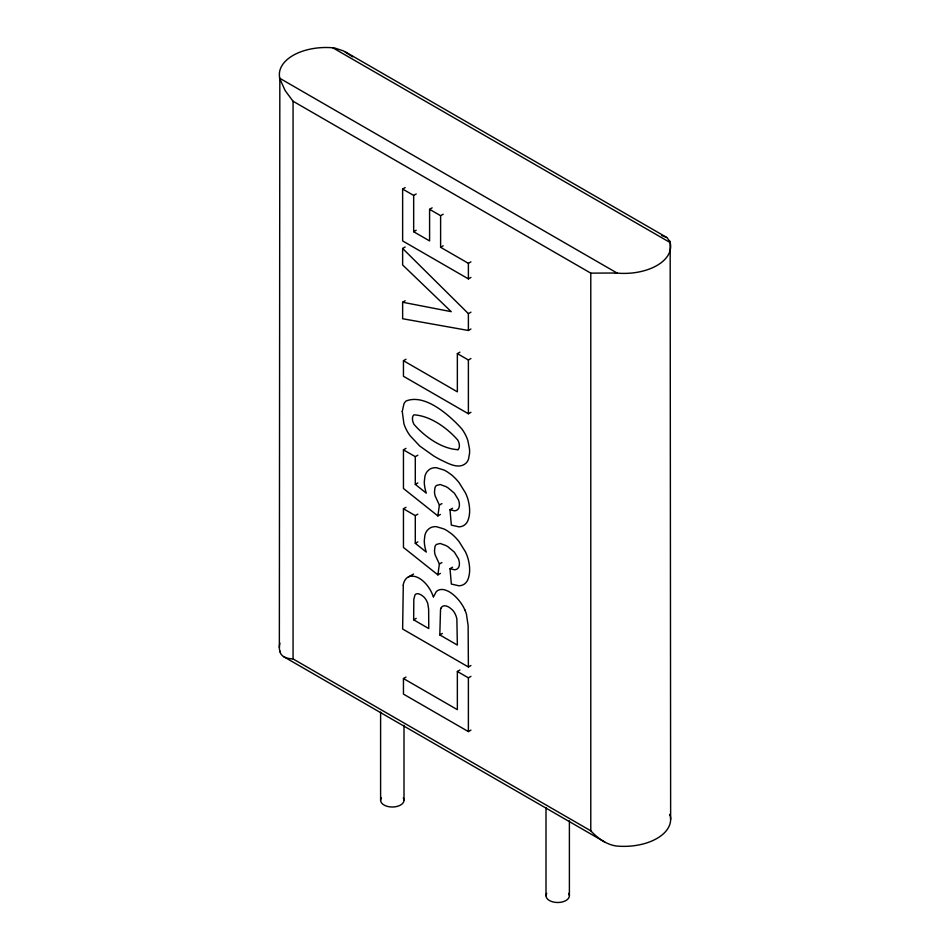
<?xml version="1.0" encoding="UTF-8"?>
<svg xmlns="http://www.w3.org/2000/svg" width="950" height="950" viewBox="0 0 950 950"><rect width="100%" height="100%" fill="white"/><g stroke="black" fill="none" stroke-linecap="round" stroke-linejoin="round"><path stroke-width="1.43" d="M279.359 647.472L279.834 78.327A46.788 27.004 0 0 1 332.761 47.773A23.465 23.18 51.8 0 1 333.747 47.904L333.925 47.892A25.151 24.938 65.2 0 1 334.792 48.046L343.544 50.944L352.64 56.834M437.879 515.921L439.387 505.079L435.171 496.007A15.509 8.954 60 0 1 434.506 491.934L434.91 487.944A12.006 6.935 60 0 1 436.478 485.474L440.194 484.512L445.823 486.566A40.411 23.334 60 0 1 448.127 487.932L454.397 493.216L458.387 499.759A10.676 6.163 60 0 1 459.289 503.179L459.349 503.738A12.184 7.03 60 0 1 459.384 505.317A11.056 6.389 60 0 1 458.209 508.998L457.461 509.746A14.44 8.336 60 0 1 456.867 510.15A13.728 7.932 60 0 1 454.314 510.791L450.003 509.723L451.333 525.101L458.838 526.822A27.253 15.734 60 0 0 463.363 525.718A28.073 16.209 60 0 0 464.657 524.887A26.98 15.58 60 0 0 467.673 521.134C470.642 514.271 469.87 506.338 467.934 499.308A27.609 15.936 60 0 0 465.476 492.943L459.242 482.897A33.392 19.273 60 0 0 451.238 474.644L447.319 471.877A42.56 24.569 60 0 0 443.923 470.001L436.466 467.744A28.453 16.435 60 0 0 431.181 468.516A31.469 18.169 60 0 0 428.973 469.811L427.179 471.568A26.161 15.105 60 0 0 424.876 476.461L424.282 481.947A28.892 16.684 60 0 0 426.301 493.145L415.293 484.393L415.293 456.665L403.453 449.837L403.453 488.502L437.879 515.921L440.42 514.449M437.879 574.869L439.387 564.027L435.171 554.954A15.509 8.954 60 0 1 434.506 550.881L434.91 546.891A12.006 6.935 60 0 1 436.478 544.421L440.194 543.459L445.823 545.514A40.411 23.334 60 0 1 448.127 546.879L454.397 552.164L458.387 558.707A10.676 6.163 60 0 1 459.289 562.127L459.349 562.685A12.184 7.03 60 0 1 459.384 564.253A11.056 6.389 60 0 1 458.209 567.946L457.461 568.694A14.44 8.336 60 0 1 456.867 569.097A13.728 7.932 60 0 1 454.314 569.739L450.003 568.67L451.333 584.048L458.838 585.77A27.253 15.734 60 0 0 463.363 584.666A28.073 16.209 60 0 0 464.657 583.834A26.98 15.58 60 0 0 467.673 580.082C470.642 573.218 469.87 565.286 467.934 558.256A27.609 15.936 60 0 0 465.476 551.891L459.242 541.832A33.392 19.273 60 0 0 451.238 533.591L447.319 530.824A42.56 24.569 60 0 0 443.923 528.948L436.466 526.692A28.453 16.435 60 0 0 431.181 527.464A31.469 18.169 60 0 0 428.973 528.758L427.179 530.516A26.161 15.105 60 0 0 424.876 535.408L424.282 540.883A28.892 16.684 60 0 0 426.301 552.092L415.293 543.329L415.293 515.612L403.453 508.772L403.453 547.449L437.879 574.869L440.42 573.396M403.287 585.247L402.634 629.031L468.386 666.983L470.927 665.523M433.473 596.849L436.216 591.767A21.541 12.433 60 0 1 439.434 589.808A21.909 12.647 60 0 1 445.277 590.021L447.937 591.102A27.633 15.948 60 0 1 449.896 592.194A27.906 16.114 60 0 1 458.565 599.949A25.211 14.547 60 0 1 464.859 609.852M441.133 608.107L440.859 608.701A11.531 6.662 60 0 0 440.515 609.805L439.803 634.921L457.354 645.062L456.879 619.198A12.017 6.935 60 0 0 454.361 612.477A9.631 5.557 60 0 0 452.247 609.793L449.611 607.608A17.076 9.856 60 0 0 448.388 606.884L448.032 606.694A11.507 6.65 60 0 0 441.014 607.976M457.936 449.671C441.584 448.827 424.662 436.62 413.915 424.282A9.013 5.201 60 0 1 413.891 414.829C430.326 415.803 447.165 427.868 457.924 440.254A9.049 5.225 60 0 1 457.959 449.706M470.927 277.412L468.386 278.884L402.634 240.92L402.634 189.05L405.175 187.578M402.634 189.05L413.666 195.415L416.207 193.954M413.666 195.415L413.666 231.729L429.59 240.92L429.59 209.333L432.131 207.86M429.59 209.333L440.61 215.697L443.163 214.225M413.666 231.729L416.207 230.256M470.927 329.009L468.386 330.481L402.634 318.737L402.634 302.243L451.226 311.659L402.634 264.955L402.634 248.473L405.175 247M440.61 215.697L440.61 247.297L443.163 245.824M440.61 247.297L468.386 263.328L470.927 261.856M402.634 302.243L405.175 300.77M468.386 330.481L468.386 313.642L470.927 312.17M470.927 412.288L468.386 413.761L403.453 376.271L403.453 360.703L405.994 359.231M403.453 360.703L457.354 391.827L457.354 353.626L459.907 352.165M457.354 353.626L468.386 359.991L470.927 358.53M403.453 449.837L405.994 448.364M415.293 456.665L417.834 455.204M415.293 484.393L417.834 482.921M403.453 508.772L405.994 507.312M415.293 515.612L417.834 514.152M439.387 505.079L441.928 503.607M450.003 509.723L452.556 508.25M415.293 543.329L417.834 541.868M408.405 576.994L413.499 574.061M439.387 564.027L441.928 562.554M450.003 568.67L452.556 567.197M413.666 619.828L428.771 628.556L428.64 609.069L427.761 603.606A10.45 6.032 60 0 0 425.968 599.652A9.049 5.225 60 0 0 423.641 596.778L421.491 595.128A14.689 8.479 60 0 0 420.363 594.498L418.677 593.857A9.132 5.273 60 0 0 416.171 593.952A8.455 4.881 60 0 0 414.972 594.973L413.808 599.438L413.666 619.828L416.207 618.367M439.803 634.921L442.344 633.448M470.927 730.123L468.386 731.595L403.453 694.106L403.453 678.538L405.994 677.077M403.453 678.538L457.354 709.662L457.354 671.472L459.907 669.999M457.354 671.472L468.386 677.837L470.927 676.364M615.208 273.006L590.781 273.137L293.063 101.246L285.166 90.618L280.167 79.562M670.166 815.528A46.788 27.004 0 0 1 617.239 846.094A23.465 23.239 58.7 0 1 616.241 846.011L616.075 845.963A25.151 24.961 72.2 0 1 615.208 845.844C605.566 844.028 597.324 837.876 590.781 830.811L293.063 658.932C288.218 658.671 281.984 657.649 280.167 652.401M661.722 235.517L667.019 237.654L669.833 241.466M345.266 51.834L666.556 237.334M332.761 47.773L670.166 242.571L670.641 819.351M279.834 78.327L617.239 273.137A46.788 27.004 0 0 0 670.166 242.571M283.539 656.592L604.734 842.021M402.634 248.473L468.386 313.642M590.781 273.137L590.781 830.811M569.394 820.824L569.394 895.743M546.001 807.595L546.001 895.743M468.386 263.328L468.386 278.884M468.386 359.991L468.386 413.761M468.386 666.983L468.136 625.623L466.45 614.222A22.954 13.252 60 0 0 464.823 609.852M468.386 677.837L468.386 731.595M403.999 725.325L403.999 800.256M380.606 712.108L380.606 800.256M293.063 101.246L293.063 658.932M403.263 797.893A11.697 6.757 0 0 1 392.303 807.013A11.697 6.757 0 0 1 381.342 797.893M568.658 893.392A11.697 6.757 0 0 1 557.697 902.5A11.697 6.757 0 0 1 546.737 893.392M616.182 272.804A23.465 9.868 7.8 0 1 617.203 272.876M670.154 241.799A23.465 9.251 -67.8 0 1 670.32 242.345M279.846 79.194A25.151 5.486 58.5 0 1 279.704 78.648M279.573 78.387A23.465 4.607 60.2 0 1 279.442 77.817M615.125 272.793A25.151 9.619 7.4 0 1 616.016 272.84M669.928 241.312A25.151 10.26 -65.7 0 1 670.094 241.763M669.584 814.376A23.465 4.299 61.3 0 1 669.75 814.969M280.131 651.617A23.465 9.013 -69.1 0 1 279.989 651.047M279.834 651.284A46.788 27.004 0 0 1 279.965 643.138M280.274 652.246A25.151 10.106 -66.7 0 1 280.119 651.771M403.204 585.2A24.427 14.108 60 0 1 411.445 576.009M411.516 576.187A21.945 12.671 60 0 1 433.331 596.849M402.254 411.445L403.916 423.736A23.893 13.799 60 0 0 406.683 430.303L407.396 431.597A26.719 15.426 60 0 0 410.044 435.67L419.781 446.049L433.509 455.846A153.413 88.576 60 0 0 440.372 459.717C447.889 463.149 458.577 469.918 466.106 463.089A25.769 14.879 60 0 0 468.564 458.933L469.585 453.091A36.492 21.066 60 0 0 469.502 448.934L467.923 440.788A23.893 13.799 60 0 0 465.156 434.221L464.443 432.939A26.683 15.402 60 0 0 461.795 428.854C449.789 415.53 425.089 393.312 406.077 401.007A23.976 13.846 60 0 0 403.94 403.833L402.254 411.445"/></g></svg>
